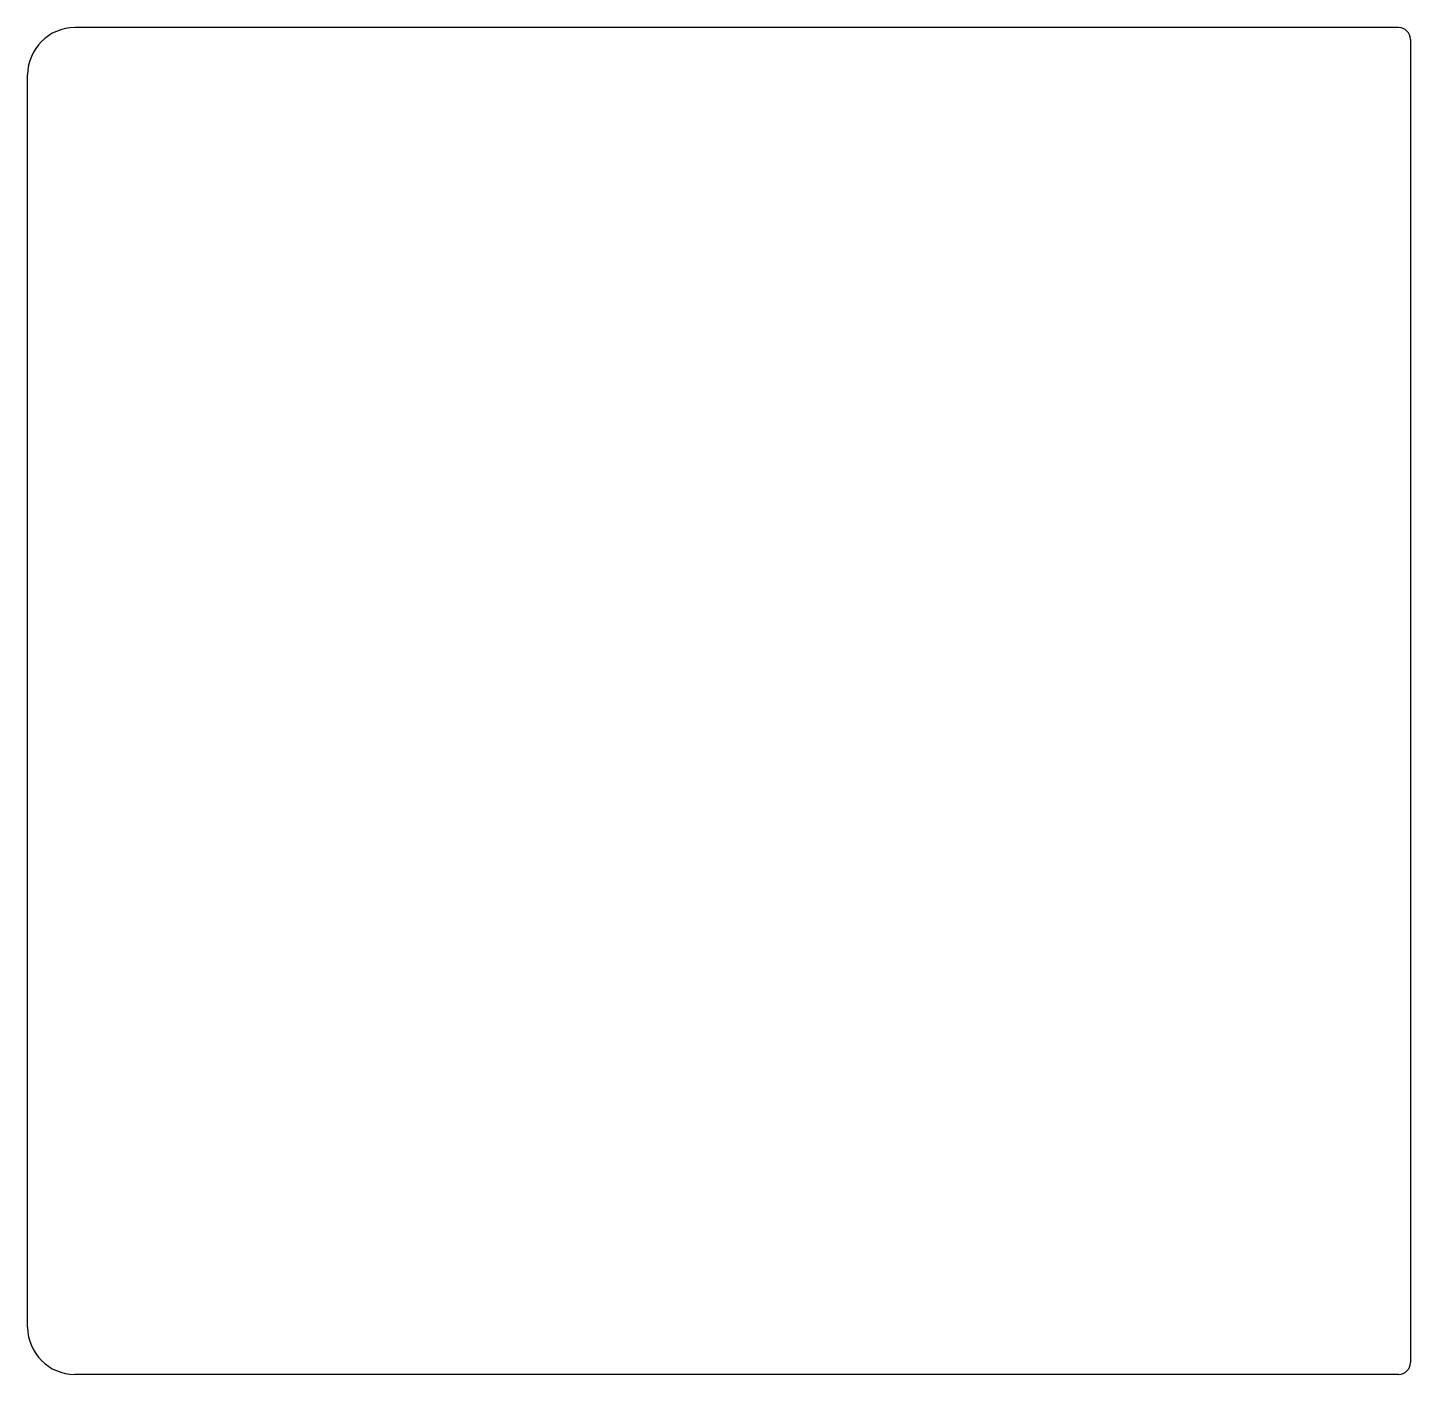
# Model space of a CAD drawing. Header units: inches. Extents: x -2 to 1.9, y -1.9 to 1.9.
import ezdxf

# ---------------------------------------------------------------- set-up
doc = ezdxf.new("R2010")
doc.units = ezdxf.units.IN
doc.header["$MEASUREMENT"] = 0

msp = doc.modelspace()

# ---------------------------------------------------------------- linework, layer by layer
at = {"color": 7, "linetype": 'Continuous'}
for p, q in [((1.867, 1.9), (-1.867, 1.9)), ((1.9, 1.867), (1.9, -1.867)), ((-2, -1.767), (-2, 1.767)), ((1.867, -1.9), (-1.867, -1.9))]:
    msp.add_line(p, q, dxfattribs=at)
for centre, radius, start, end in [((-1.867, 1.767), 0.133, 90, 180), ((1.867, 1.867), 0.033, 0, 90), ((-1.867, -1.767), 0.133, 180, 270), ((1.867, -1.867), 0.033, 270, 0)]:
    msp.add_arc(centre, radius, start, end, dxfattribs=at)

doc.saveas('drawing.dxf')
